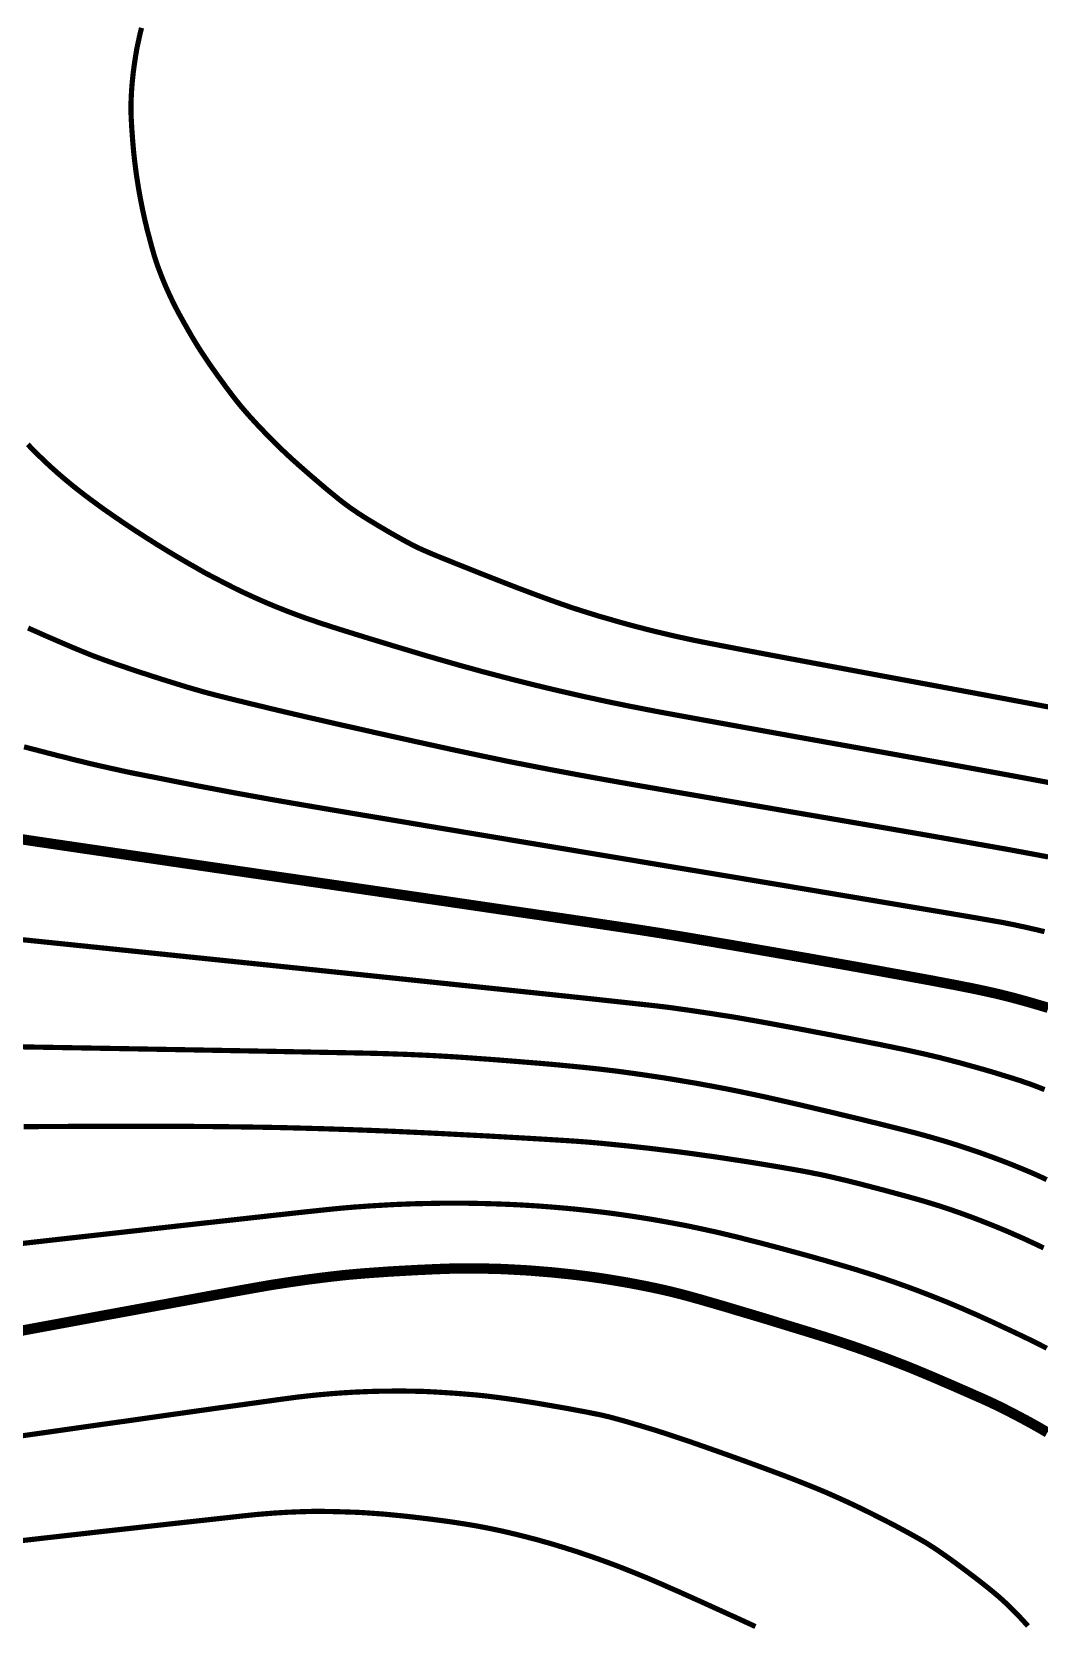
# Model space of a CAD drawing. Extents: x 36524600 to 36525730, y 2746759 to 2747713.
# Drawn here: x 36525164.09 to 36525178.69, y 2747391.64 to 2747414.68 of the extents above; entities that cross this region are included whole.
import ezdxf

# ---------------------------------------------------------------- set-up
doc = ezdxf.new("R2010")
doc.units = 0
doc.header["$LTSCALE"] = 1000
doc.header["$MEASUREMENT"] = 0
doc.layers.add('DGX', color=251, linetype='Continuous')

# ---------------------------------------------------------------- blocks, each defined once
blk = doc.blocks.new('dxt')
at = {"layer": 'DGX', "color": 253, "linetype": 'Continuous', "flags": 128}
for points, const_width in [([(36525165.676, 2747414.735), (36525165.663, 2747414.684), (36525165.652, 2747414.637), (36525165.643, 2747414.595), (36525165.635, 2747414.558), (36525165.628, 2747414.526), (36525165.622, 2747414.498), (36525165.617, 2747414.475), (36525165.613, 2747414.457), (36525165.61, 2747414.443), (36525165.608, 2747414.434), (36525165.607, 2747414.43), (36525165.606, 2747414.425), (36525165.605, 2747414.416), (36525165.603, 2747414.402), (36525165.6, 2747414.383), (36525165.596, 2747414.36), (36525165.591, 2747414.331), (36525165.586, 2747414.298), (36525165.58, 2747414.259), (36525165.574, 2747414.219), (36525165.568, 2747414.178), (36525165.563, 2747414.137), (36525165.557, 2747414.096), (36525165.553, 2747414.055), (36525165.548, 2747414.014), (36525165.544, 2747413.973), (36525165.54, 2747413.932), (36525165.537, 2747413.891), (36525165.534, 2747413.85), (36525165.531, 2747413.809), (36525165.529, 2747413.768), (36525165.527, 2747413.727), (36525165.525, 2747413.686), (36525165.524, 2747413.644), (36525165.523, 2747413.603), (36525165.523, 2747413.559), (36525165.524, 2747413.51), (36525165.525, 2747413.455), (36525165.528, 2747413.394), (36525165.532, 2747413.328), (36525165.536, 2747413.256), (36525165.542, 2747413.179), (36525165.548, 2747413.096), (36525165.555, 2747413.011), (36525165.563, 2747412.926), (36525165.572, 2747412.842), (36525165.582, 2747412.758), (36525165.593, 2747412.674), (36525165.604, 2747412.591), (36525165.617, 2747412.509), (36525165.63, 2747412.427), (36525165.644, 2747412.345), (36525165.659, 2747412.263), (36525165.675, 2747412.182), (36525165.691, 2747412.101), (36525165.709, 2747412.02), (36525165.727, 2747411.939), (36525165.746, 2747411.859), (36525165.766, 2747411.778), (36525165.787, 2747411.701), (36525165.806, 2747411.628), (36525165.824, 2747411.561), (36525165.842, 2747411.498), (36525165.858, 2747411.441), (36525165.874, 2747411.39), (36525165.889, 2747411.343), (36525165.904, 2747411.301), (36525165.918, 2747411.262), (36525165.932, 2747411.224), (36525165.947, 2747411.185), (36525165.962, 2747411.146), (36525165.977, 2747411.108), (36525165.992, 2747411.07), (36525166.008, 2747411.032), (36525166.024, 2747410.993), (36525166.041, 2747410.956), (36525166.058, 2747410.918), (36525166.075, 2747410.88), (36525166.092, 2747410.843), (36525166.11, 2747410.805), (36525166.128, 2747410.768), (36525166.146, 2747410.731), (36525166.165, 2747410.694), (36525166.185, 2747410.655), (36525166.207, 2747410.613), (36525166.232, 2747410.567), (36525166.26, 2747410.517), (36525166.289, 2747410.464), (36525166.322, 2747410.407), (36525166.356, 2747410.346), (36525166.393, 2747410.282), (36525166.433, 2747410.215), (36525166.475, 2747410.145), (36525166.52, 2747410.074), (36525166.568, 2747410.001), (36525166.618, 2747409.925), (36525166.671, 2747409.847), (36525166.727, 2747409.768), (36525166.785, 2747409.686), (36525166.844, 2747409.606), (36525166.898, 2747409.531), (36525166.95, 2747409.462), (36525166.998, 2747409.399), (36525167.043, 2747409.341), (36525167.085, 2747409.288), (36525167.123, 2747409.242), (36525167.159, 2747409.2), (36525167.192, 2747409.162), (36525167.226, 2747409.123), (36525167.26, 2747409.085), (36525167.295, 2747409.047), (36525167.329, 2747409.01), (36525167.364, 2747408.972), (36525167.399, 2747408.935), (36525167.435, 2747408.898), (36525167.47, 2747408.861), (36525167.506, 2747408.824), (36525167.542, 2747408.788), (36525167.578, 2747408.751), (36525167.614, 2747408.715), (36525167.651, 2747408.679), (36525167.687, 2747408.643), (36525167.724, 2747408.608), (36525167.764, 2747408.57), (36525167.808, 2747408.529), (36525167.858, 2747408.483), (36525167.913, 2747408.434), (36525167.972, 2747408.381), (36525168.037, 2747408.324), (36525168.107, 2747408.263), (36525168.183, 2747408.198), (36525168.258, 2747408.133), (36525168.329, 2747408.073), (36525168.396, 2747408.017), (36525168.459, 2747407.966), (36525168.517, 2747407.918), (36525168.571, 2747407.875), (36525168.621, 2747407.837), (36525168.667, 2747407.803), (36525168.713, 2747407.769), (36525168.765, 2747407.734), (36525168.823, 2747407.695), (36525168.886, 2747407.654), (36525168.955, 2747407.611), (36525169.031, 2747407.565), (36525169.111, 2747407.516), (36525169.198, 2747407.465), (36525169.285, 2747407.414), (36525169.367, 2747407.368), (36525169.443, 2747407.325), (36525169.514, 2747407.286), (36525169.58, 2747407.251), (36525169.641, 2747407.22), (36525169.696, 2747407.193), (36525169.746, 2747407.17), (36525169.803, 2747407.145), (36525169.88, 2747407.112), (36525169.977, 2747407.072), (36525170.094, 2747407.025), (36525170.23, 2747406.97), (36525170.386, 2747406.908), (36525170.561, 2747406.838), (36525170.757, 2747406.761), (36525170.956, 2747406.683), (36525171.142, 2747406.611), (36525171.315, 2747406.546), (36525171.476, 2747406.486), (36525171.624, 2747406.432), (36525171.759, 2747406.384), (36525171.881, 2747406.342), (36525171.99, 2747406.306), (36525172.094, 2747406.273), (36525172.197, 2747406.241), (36525172.3, 2747406.209), (36525172.404, 2747406.179), (36525172.508, 2747406.149), (36525172.612, 2747406.119), (36525172.716, 2747406.09), (36525172.821, 2747406.062), (36525172.925, 2747406.035), (36525173.03, 2747406.008), (36525173.135, 2747405.982), (36525173.24, 2747405.957), (36525173.345, 2747405.932), (36525173.451, 2747405.908), (36525173.557, 2747405.885), (36525173.662, 2747405.862), (36525173.809, 2747405.832), (36525174.036, 2747405.788), (36525174.344, 2747405.729), (36525174.732, 2747405.655), (36525175.202, 2747405.567), (36525175.752, 2747405.464), (36525176.383, 2747405.346), (36525177.095, 2747405.214), (36525177.809, 2747405.081), (36525178.446, 2747404.962), (36525179.005, 2747404.856)], 0.075), ([(36525164.028, 2747408.697), (36525164.07, 2747408.653), (36525164.113, 2747408.61), (36525164.156, 2747408.567), (36525164.199, 2747408.524), (36525164.243, 2747408.482), (36525164.287, 2747408.44), (36525164.331, 2747408.398), (36525164.376, 2747408.357), (36525164.421, 2747408.317), (36525164.467, 2747408.276), (36525164.513, 2747408.236), (36525164.559, 2747408.197), (36525164.606, 2747408.158), (36525164.653, 2747408.119), (36525164.7, 2747408.081), (36525164.748, 2747408.043), (36525164.796, 2747408.006), (36525164.844, 2747407.968), (36525164.893, 2747407.931), (36525164.941, 2747407.895), (36525164.991, 2747407.859), (36525165.04, 2747407.822), (36525165.089, 2747407.787), (36525165.139, 2747407.751), (36525165.189, 2747407.716), (36525165.24, 2747407.681), (36525165.29, 2747407.646), (36525165.34, 2747407.612), (36525165.391, 2747407.577), (36525165.442, 2747407.543), (36525165.493, 2747407.509), (36525165.544, 2747407.475), (36525165.595, 2747407.441), (36525165.646, 2747407.408), (36525165.698, 2747407.375), (36525165.749, 2747407.341), (36525165.801, 2747407.309), (36525165.853, 2747407.276), (36525165.904, 2747407.243), (36525165.957, 2747407.211), (36525166.009, 2747407.179), (36525166.061, 2747407.147), (36525166.113, 2747407.116), (36525166.166, 2747407.084), (36525166.219, 2747407.053), (36525166.271, 2747407.022), (36525166.324, 2747406.991), (36525166.377, 2747406.96), (36525166.427, 2747406.932), (36525166.471, 2747406.907), (36525166.508, 2747406.885), (36525166.539, 2747406.868), (36525166.563, 2747406.854), (36525166.581, 2747406.843), (36525166.593, 2747406.837), (36525166.598, 2747406.834), (36525166.604, 2747406.831), (36525166.616, 2747406.824), (36525166.634, 2747406.815), (36525166.66, 2747406.801), (36525166.692, 2747406.785), (36525166.73, 2747406.764), (36525166.776, 2747406.741), (36525166.828, 2747406.714), (36525166.883, 2747406.685), (36525166.939, 2747406.657), (36525166.994, 2747406.629), (36525167.05, 2747406.601), (36525167.106, 2747406.574), (36525167.162, 2747406.547), (36525167.219, 2747406.521), (36525167.275, 2747406.495), (36525167.332, 2747406.469), (36525167.389, 2747406.444), (36525167.446, 2747406.419), (36525167.503, 2747406.394), (36525167.561, 2747406.37), (36525167.618, 2747406.346), (36525167.676, 2747406.323), (36525167.734, 2747406.3), (36525167.792, 2747406.277), (36525167.85, 2747406.255), (36525167.908, 2747406.233), (36525167.967, 2747406.211), (36525168.025, 2747406.19), (36525168.084, 2747406.169), (36525168.143, 2747406.149), (36525168.202, 2747406.129), (36525168.265, 2747406.107), (36525168.337, 2747406.084), (36525168.418, 2747406.058), (36525168.508, 2747406.029), (36525168.606, 2747405.998), (36525168.713, 2747405.965), (36525168.829, 2747405.929), (36525168.954, 2747405.89), (36525169.083, 2747405.851), (36525169.211, 2747405.812), (36525169.338, 2747405.773), (36525169.465, 2747405.735), (36525169.592, 2747405.697), (36525169.718, 2747405.659), (36525169.843, 2747405.622), (36525169.968, 2747405.586), (36525170.093, 2747405.55), (36525170.218, 2747405.514), (36525170.343, 2747405.479), (36525170.468, 2747405.445), (36525170.593, 2747405.41), (36525170.719, 2747405.377), (36525170.844, 2747405.344), (36525170.97, 2747405.311), (36525171.096, 2747405.279), (36525171.222, 2747405.247), (36525171.348, 2747405.216), (36525171.474, 2747405.185), (36525171.6, 2747405.155), (36525171.726, 2747405.125), (36525171.853, 2747405.096), (36525171.979, 2747405.067), (36525172.106, 2747405.038), (36525172.233, 2747405.011), (36525172.36, 2747404.983), (36525172.487, 2747404.956), (36525172.614, 2747404.93), (36525172.741, 2747404.904), (36525172.869, 2747404.879), (36525172.996, 2747404.854), (36525173.163, 2747404.822), (36525173.408, 2747404.777), (36525173.731, 2747404.718), (36525174.134, 2747404.645), (36525174.614, 2747404.558), (36525175.173, 2747404.457), (36525175.81, 2747404.343), (36525176.526, 2747404.215), (36525177.242, 2747404.086), (36525177.881, 2747403.97), (36525178.442, 2747403.867), (36525178.926, 2747403.777)], 0.075), ([(36525164.032, 2747406.035), (36525164.167, 2747405.975), (36525164.298, 2747405.917), (36525164.421, 2747405.864), (36525164.535, 2747405.815), (36525164.642, 2747405.769), (36525164.739, 2747405.728), (36525164.829, 2747405.691), (36525164.91, 2747405.658), (36525164.983, 2747405.629), (36525165.056, 2747405.602), (36525165.139, 2747405.571), (36525165.23, 2747405.539), (36525165.33, 2747405.504), (36525165.439, 2747405.467), (36525165.557, 2747405.427), (36525165.684, 2747405.385), (36525165.82, 2747405.341), (36525165.956, 2747405.297), (36525166.084, 2747405.257), (36525166.203, 2747405.22), (36525166.313, 2747405.186), (36525166.415, 2747405.156), (36525166.508, 2747405.129), (36525166.592, 2747405.105), (36525166.668, 2747405.085), (36525166.744, 2747405.065), (36525166.831, 2747405.043), (36525166.928, 2747405.019), (36525167.034, 2747404.992), (36525167.151, 2747404.964), (36525167.278, 2747404.933), (36525167.415, 2747404.9), (36525167.562, 2747404.864), (36525167.723, 2747404.826), (36525167.902, 2747404.784), (36525168.1, 2747404.738), (36525168.315, 2747404.689), (36525168.549, 2747404.635), (36525168.801, 2747404.579), (36525169.07, 2747404.518), (36525169.358, 2747404.454), (36525169.646, 2747404.39), (36525169.915, 2747404.331), (36525170.166, 2747404.276), (36525170.399, 2747404.226), (36525170.612, 2747404.181), (36525170.808, 2747404.14), (36525170.985, 2747404.103), (36525171.143, 2747404.072), (36525171.293, 2747404.043), (36525171.442, 2747404.014), (36525171.591, 2747403.985), (36525171.741, 2747403.957), (36525171.89, 2747403.929), (36525172.04, 2747403.901), (36525172.19, 2747403.874), (36525172.339, 2747403.847), (36525172.523, 2747403.814), (36525172.773, 2747403.77), (36525173.091, 2747403.715), (36525173.477, 2747403.648), (36525173.93, 2747403.57), (36525174.45, 2747403.481), (36525175.037, 2747403.38), (36525175.692, 2747403.268), (36525176.345, 2747403.156), (36525176.93, 2747403.055), (36525177.445, 2747402.965), (36525177.892, 2747402.886), (36525178.269, 2747402.819), (36525178.577, 2747402.762), (36525178.815, 2747402.717)], 0.075), ([(36525163.973, 2747404.313), (36525164.135, 2747404.271), (36525164.296, 2747404.229), (36525164.447, 2747404.19), (36525164.588, 2747404.155), (36525164.718, 2747404.122), (36525164.838, 2747404.093), (36525164.948, 2747404.066), (36525165.048, 2747404.043), (36525165.137, 2747404.023), (36525165.216, 2747404.005), (36525165.285, 2747403.99), (36525165.343, 2747403.977), (36525165.391, 2747403.966), (36525165.429, 2747403.958), (36525165.457, 2747403.952), (36525165.474, 2747403.948), (36525165.482, 2747403.947), (36525165.494, 2747403.944), (36525165.528, 2747403.937), (36525165.583, 2747403.926), (36525165.659, 2747403.911), (36525165.756, 2747403.892), (36525165.875, 2747403.869), (36525166.014, 2747403.841), (36525166.174, 2747403.809), (36525166.346, 2747403.776), (36525166.517, 2747403.742), (36525166.688, 2747403.71), (36525166.86, 2747403.677), (36525167.031, 2747403.645), (36525167.203, 2747403.614), (36525167.374, 2747403.583), (36525167.546, 2747403.552), (36525167.782, 2747403.511), (36525168.148, 2747403.448), (36525168.643, 2747403.364), (36525169.268, 2747403.259), (36525170.021, 2747403.132), (36525170.905, 2747402.984), (36525171.917, 2747402.815), (36525173.059, 2747402.624), (36525174.194, 2747402.435), (36525175.187, 2747402.269), (36525176.038, 2747402.126), (36525176.746, 2747402.007), (36525177.312, 2747401.912), (36525177.736, 2747401.84), (36525178.017, 2747401.791), (36525178.156, 2747401.767), (36525178.224, 2747401.753), (36525178.291, 2747401.74), (36525178.359, 2747401.726), (36525178.427, 2747401.711), (36525178.494, 2747401.697), (36525178.561, 2747401.681), (36525178.629, 2747401.666), (36525178.696, 2747401.65), (36525178.763, 2747401.634)], 0.075), ([(36525163.743, 2747403.002), (36525164.171, 2747402.938), (36525164.72, 2747402.857), (36525165.39, 2747402.759), (36525166.18, 2747402.643), (36525167.091, 2747402.51), (36525168.124, 2747402.36), (36525169.157, 2747402.209), (36525170.072, 2747402.076), (36525170.868, 2747401.959), (36525171.546, 2747401.86), (36525172.105, 2747401.778), (36525172.545, 2747401.712), (36525172.866, 2747401.664), (36525173.069, 2747401.632), (36525173.222, 2747401.608), (36525173.392, 2747401.58), (36525173.58, 2747401.549), (36525173.786, 2747401.514), (36525174.01, 2747401.476), (36525174.252, 2747401.435), (36525174.512, 2747401.39), (36525174.789, 2747401.342), (36525175.071, 2747401.293), (36525175.342, 2747401.246), (36525175.602, 2747401.2), (36525175.853, 2747401.156), (36525176.093, 2747401.113), (36525176.323, 2747401.072), (36525176.542, 2747401.032), (36525176.752, 2747400.994), (36525176.948, 2747400.958), (36525177.129, 2747400.925), (36525177.295, 2747400.893), (36525177.445, 2747400.865), (36525177.58, 2747400.838), (36525177.7, 2747400.815), (36525177.804, 2747400.793), (36525177.893, 2747400.774), (36525177.974, 2747400.756), (36525178.055, 2747400.738), (36525178.136, 2747400.718), (36525178.217, 2747400.698), (36525178.297, 2747400.678), (36525178.378, 2747400.656), (36525178.458, 2747400.634), (36525178.538, 2747400.612), (36525178.615, 2747400.589), (36525178.687, 2747400.568), (36525178.755, 2747400.548), (36525178.817, 2747400.529)], 0.15), ([(36525163.728, 2747401.54), (36525165.04, 2747401.405), (36525166.538, 2747401.25), (36525168.035, 2747401.095), (36525169.347, 2747400.959), (36525170.473, 2747400.841), (36525171.414, 2747400.743), (36525172.17, 2747400.663), (36525172.74, 2747400.601), (36525173.125, 2747400.559), (36525173.324, 2747400.535), (36525173.431, 2747400.52), (36525173.538, 2747400.505), (36525173.644, 2747400.49), (36525173.751, 2747400.474), (36525173.857, 2747400.458), (36525173.964, 2747400.442), (36525174.07, 2747400.425), (36525174.177, 2747400.409), (36525174.293, 2747400.39), (36525174.429, 2747400.366), (36525174.585, 2747400.339), (36525174.761, 2747400.307), (36525174.956, 2747400.271), (36525175.172, 2747400.231), (36525175.407, 2747400.186), (36525175.661, 2747400.138), (36525175.916, 2747400.088), (36525176.151, 2747400.042), (36525176.366, 2747400), (36525176.56, 2747399.96), (36525176.735, 2747399.924), (36525176.89, 2747399.89), (36525177.025, 2747399.86), (36525177.139, 2747399.833), (36525177.244, 2747399.808), (36525177.348, 2747399.781), (36525177.453, 2747399.754), (36525177.557, 2747399.727), (36525177.66, 2747399.698), (36525177.764, 2747399.669), (36525177.868, 2747399.64), (36525177.971, 2747399.61), (36525178.071, 2747399.58), (36525178.164, 2747399.551), (36525178.251, 2747399.525), (36525178.331, 2747399.499), (36525178.405, 2747399.476), (36525178.472, 2747399.453), (36525178.532, 2747399.433), (36525178.586, 2747399.413), (36525178.639, 2747399.393), (36525178.699, 2747399.37), (36525178.764, 2747399.344)], 0.075), ([(36525163.927, 2747399.964), (36525165.408, 2747399.938), (36525166.638, 2747399.916), (36525167.617, 2747399.898), (36525168.346, 2747399.884), (36525168.824, 2747399.875), (36525169.052, 2747399.87), (36525169.154, 2747399.867), (36525169.256, 2747399.864), (36525169.358, 2747399.86), (36525169.461, 2747399.857), (36525169.563, 2747399.853), (36525169.665, 2747399.848), (36525169.768, 2747399.844), (36525169.87, 2747399.839), (36525169.978, 2747399.833), (36525170.1, 2747399.826), (36525170.234, 2747399.818), (36525170.381, 2747399.808), (36525170.54, 2747399.796), (36525170.712, 2747399.784), (36525170.897, 2747399.77), (36525171.095, 2747399.754), (36525171.293, 2747399.738), (36525171.478, 2747399.723), (36525171.65, 2747399.708), (36525171.809, 2747399.693), (36525171.955, 2747399.679), (36525172.089, 2747399.666), (36525172.21, 2747399.653), (36525172.318, 2747399.641), (36525172.419, 2747399.629), (36525172.521, 2747399.617), (36525172.622, 2747399.604), (36525172.723, 2747399.59), (36525172.825, 2747399.576), (36525172.926, 2747399.562), (36525173.027, 2747399.547), (36525173.128, 2747399.532), (36525173.229, 2747399.517), (36525173.33, 2747399.501), (36525173.431, 2747399.484), (36525173.532, 2747399.467), (36525173.633, 2747399.45), (36525173.734, 2747399.433), (36525173.834, 2747399.414), (36525173.935, 2747399.396), (36525174.035, 2747399.377), (36525174.136, 2747399.358), (36525174.236, 2747399.338), (36525174.336, 2747399.318), (36525174.436, 2747399.297), (36525174.536, 2747399.276), (36525174.636, 2747399.255), (36525174.736, 2747399.233), (36525174.842, 2747399.209), (36525174.958, 2747399.183), (36525175.085, 2747399.154), (36525175.223, 2747399.122), (36525175.373, 2747399.087), (36525175.533, 2747399.049), (36525175.704, 2747399.009), (36525175.886, 2747398.965), (36525176.067, 2747398.922), (36525176.237, 2747398.88), (36525176.395, 2747398.842), (36525176.542, 2747398.805), (36525176.676, 2747398.771), (36525176.799, 2747398.74), (36525176.911, 2747398.711), (36525177.01, 2747398.684), (36525177.104, 2747398.658), (36525177.197, 2747398.631), (36525177.29, 2747398.604), (36525177.383, 2747398.576), (36525177.476, 2747398.547), (36525177.568, 2747398.517), (36525177.66, 2747398.487), (36525177.752, 2747398.456), (36525177.844, 2747398.424), (36525177.935, 2747398.391), (36525178.026, 2747398.358), (36525178.117, 2747398.324), (36525178.208, 2747398.289), (36525178.298, 2747398.254), (36525178.388, 2747398.217), (36525178.478, 2747398.18), (36525178.573, 2747398.14), (36525178.679, 2747398.093), (36525178.795, 2747398.039)], 0.075), ([(36525178.75, 2747397.049), (36525178.682, 2747397.082), (36525178.614, 2747397.114), (36525178.545, 2747397.146), (36525178.476, 2747397.178), (36525178.407, 2747397.209), (36525178.337, 2747397.239), (36525178.268, 2747397.27), (36525178.198, 2747397.3), (36525178.128, 2747397.329), (36525178.058, 2747397.358), (36525177.988, 2747397.386), (36525177.917, 2747397.414), (36525177.847, 2747397.442), (36525177.776, 2747397.469), (36525177.705, 2747397.496), (36525177.634, 2747397.522), (36525177.563, 2747397.548), (36525177.491, 2747397.573), (36525177.42, 2747397.598), (36525177.348, 2747397.622), (36525177.276, 2747397.646), (36525177.199, 2747397.671), (36525177.113, 2747397.697), (36525177.018, 2747397.726), (36525176.913, 2747397.756), (36525176.799, 2747397.788), (36525176.675, 2747397.822), (36525176.542, 2747397.858), (36525176.4, 2747397.896), (36525176.258, 2747397.933), (36525176.124, 2747397.968), (36525176, 2747397.999), (36525175.885, 2747398.028), (36525175.779, 2747398.053), (36525175.682, 2747398.076), (36525175.594, 2747398.096), (36525175.515, 2747398.113), (36525175.437, 2747398.128), (36525175.354, 2747398.145), (36525175.264, 2747398.162), (36525175.169, 2747398.179), (36525175.067, 2747398.197), (36525174.959, 2747398.216), (36525174.845, 2747398.235), (36525174.725, 2747398.255), (36525174.603, 2747398.275), (36525174.485, 2747398.294), (36525174.369, 2747398.312), (36525174.256, 2747398.329), (36525174.146, 2747398.346), (36525174.04, 2747398.362), (36525173.936, 2747398.377), (36525173.835, 2747398.391), (36525173.735, 2747398.405), (36525173.636, 2747398.419), (36525173.536, 2747398.432), (36525173.437, 2747398.445), (36525173.337, 2747398.457), (36525173.237, 2747398.469), (36525173.138, 2747398.481), (36525173.038, 2747398.493), (36525172.938, 2747398.504), (36525172.838, 2747398.515), (36525172.739, 2747398.526), (36525172.639, 2747398.536), (36525172.539, 2747398.546), (36525172.439, 2747398.556), (36525172.339, 2747398.566), (36525172.239, 2747398.575), (36525172.123, 2747398.585), (36525171.973, 2747398.596), (36525171.79, 2747398.608), (36525171.575, 2747398.621), (36525171.326, 2747398.636), (36525171.044, 2747398.652), (36525170.729, 2747398.67), (36525170.381, 2747398.688), (36525170.02, 2747398.707), (36525169.666, 2747398.724), (36525169.318, 2747398.74), (36525168.977, 2747398.754), (36525168.643, 2747398.766), (36525168.316, 2747398.777), (36525167.996, 2747398.786), (36525167.682, 2747398.794), (36525167.36, 2747398.8), (36525167.015, 2747398.805), (36525166.647, 2747398.809), (36525166.255, 2747398.812), (36525165.84, 2747398.813), (36525165.402, 2747398.813), (36525164.941, 2747398.812), (36525164.456, 2747398.81), (36525163.969, 2747398.807)], 0.075), ([(36525163.428, 2747397.056), (36525164.539, 2747397.181), (36525165.516, 2747397.29), (36525166.359, 2747397.385), (36525167.067, 2747397.463), (36525167.641, 2747397.527), (36525168.08, 2747397.575), (36525168.385, 2747397.607), (36525168.555, 2747397.624), (36525168.658, 2747397.633), (36525168.762, 2747397.642), (36525168.865, 2747397.649), (36525168.968, 2747397.657), (36525169.072, 2747397.663), (36525169.175, 2747397.669), (36525169.279, 2747397.675), (36525169.382, 2747397.68), (36525169.486, 2747397.684), (36525169.589, 2747397.688), (36525169.693, 2747397.691), (36525169.796, 2747397.693), (36525169.9, 2747397.695), (36525170.003, 2747397.697), (36525170.107, 2747397.698), (36525170.211, 2747397.698), (36525170.314, 2747397.698), (36525170.418, 2747397.697), (36525170.521, 2747397.695), (36525170.625, 2747397.693), (36525170.729, 2747397.69), (36525170.832, 2747397.687), (36525170.936, 2747397.683), (36525171.039, 2747397.679), (36525171.143, 2747397.674), (36525171.246, 2747397.668), (36525171.349, 2747397.662), (36525171.453, 2747397.655), (36525171.556, 2747397.647), (36525171.659, 2747397.639), (36525171.762, 2747397.63), (36525171.866, 2747397.621), (36525171.969, 2747397.611), (36525172.072, 2747397.6), (36525172.175, 2747397.589), (36525172.277, 2747397.577), (36525172.38, 2747397.565), (36525172.483, 2747397.552), (36525172.585, 2747397.538), (36525172.688, 2747397.523), (36525172.79, 2747397.508), (36525172.893, 2747397.492), (36525172.995, 2747397.476), (36525173.097, 2747397.459), (36525173.199, 2747397.441), (36525173.301, 2747397.423), (36525173.403, 2747397.404), (36525173.505, 2747397.385), (36525173.606, 2747397.365), (36525173.708, 2747397.344), (36525173.809, 2747397.322), (36525173.91, 2747397.3), (36525174.011, 2747397.278), (36525174.112, 2747397.254), (36525174.213, 2747397.23), (36525174.313, 2747397.206), (36525174.414, 2747397.18), (36525174.517, 2747397.154), (36525174.621, 2747397.128), (36525174.727, 2747397.1), (36525174.834, 2747397.072), (36525174.942, 2747397.043), (36525175.052, 2747397.013), (36525175.164, 2747396.983), (36525175.274, 2747396.953), (36525175.379, 2747396.924), (36525175.481, 2747396.895), (36525175.578, 2747396.868), (36525175.67, 2747396.841), (36525175.758, 2747396.816), (36525175.842, 2747396.791), (36525175.922, 2747396.768), (36525175.999, 2747396.745), (36525176.076, 2747396.721), (36525176.153, 2747396.697), (36525176.23, 2747396.673), (36525176.307, 2747396.648), (36525176.384, 2747396.622), (36525176.46, 2747396.597), (36525176.536, 2747396.571), (36525176.613, 2747396.544), (36525176.689, 2747396.517), (36525176.765, 2747396.49), (36525176.84, 2747396.462), (36525176.916, 2747396.434), (36525176.992, 2747396.405), (36525177.067, 2747396.376), (36525177.142, 2747396.347), (36525177.217, 2747396.317), (36525177.292, 2747396.287), (36525177.367, 2747396.257), (36525177.441, 2747396.226), (36525177.515, 2747396.194), (36525177.59, 2747396.163), (36525177.664, 2747396.13), (36525177.738, 2747396.098), (36525177.814, 2747396.064), (36525177.894, 2747396.027), (36525177.979, 2747395.989), (36525178.068, 2747395.947), (36525178.162, 2747395.903), (36525178.261, 2747395.857), (36525178.363, 2747395.809), (36525178.471, 2747395.757), (36525178.58, 2747395.705), (36525178.688, 2747395.65), (36525178.796, 2747395.595)], 0.075), ([(36525163.525, 2747395.774), (36525164.382, 2747395.932), (36525165.134, 2747396.071), (36525165.783, 2747396.19), (36525166.327, 2747396.29), (36525166.766, 2747396.371), (36525167.101, 2747396.432), (36525167.331, 2747396.473), (36525167.457, 2747396.495), (36525167.531, 2747396.508), (36525167.605, 2747396.52), (36525167.679, 2747396.531), (36525167.753, 2747396.543), (36525167.827, 2747396.554), (36525167.901, 2747396.565), (36525167.975, 2747396.575), (36525168.049, 2747396.586), (36525168.123, 2747396.596), (36525168.197, 2747396.605), (36525168.271, 2747396.615), (36525168.346, 2747396.624), (36525168.42, 2747396.633), (36525168.494, 2747396.641), (36525168.569, 2747396.65), (36525168.643, 2747396.658), (36525168.722, 2747396.665), (36525168.811, 2747396.673), (36525168.909, 2747396.681), (36525169.017, 2747396.689), (36525169.134, 2747396.697), (36525169.26, 2747396.706), (36525169.397, 2747396.714), (36525169.542, 2747396.722), (36525169.688, 2747396.73), (36525169.824, 2747396.736), (36525169.95, 2747396.742), (36525170.067, 2747396.746), (36525170.174, 2747396.75), (36525170.272, 2747396.752), (36525170.36, 2747396.753), (36525170.438, 2747396.753), (36525170.512, 2747396.753), (36525170.585, 2747396.752), (36525170.659, 2747396.75), (36525170.733, 2747396.748), (36525170.806, 2747396.746), (36525170.88, 2747396.744), (36525170.953, 2747396.741), (36525171.027, 2747396.737), (36525171.1, 2747396.733), (36525171.174, 2747396.729), (36525171.247, 2747396.725), (36525171.32, 2747396.72), (36525171.394, 2747396.714), (36525171.467, 2747396.708), (36525171.541, 2747396.702), (36525171.614, 2747396.696), (36525171.687, 2747396.689), (36525171.76, 2747396.681), (36525171.833, 2747396.674), (36525171.907, 2747396.666), (36525171.98, 2747396.657), (36525172.053, 2747396.648), (36525172.126, 2747396.639), (36525172.198, 2747396.629), (36525172.271, 2747396.619), (36525172.344, 2747396.608), (36525172.417, 2747396.597), (36525172.489, 2747396.585), (36525172.562, 2747396.573), (36525172.634, 2747396.561), (36525172.707, 2747396.548), (36525172.779, 2747396.535), (36525172.851, 2747396.521), (36525172.924, 2747396.507), (36525172.996, 2747396.493), (36525173.068, 2747396.478), (36525173.14, 2747396.463), (36525173.212, 2747396.447), (36525173.283, 2747396.431), (36525173.355, 2747396.414), (36525173.436, 2747396.394), (36525173.536, 2747396.368), (36525173.654, 2747396.336), (36525173.792, 2747396.297), (36525173.948, 2747396.252), (36525174.123, 2747396.201), (36525174.316, 2747396.143), (36525174.529, 2747396.08), (36525174.741, 2747396.016), (36525174.933, 2747395.957), (36525175.106, 2747395.904), (36525175.26, 2747395.857), (36525175.394, 2747395.816), (36525175.509, 2747395.78), (36525175.604, 2747395.75), (36525175.679, 2747395.726), (36525175.745, 2747395.704), (36525175.811, 2747395.683), (36525175.877, 2747395.66), (36525175.942, 2747395.638), (36525176.008, 2747395.616), (36525176.073, 2747395.593), (36525176.139, 2747395.57), (36525176.204, 2747395.546), (36525176.269, 2747395.523), (36525176.334, 2747395.499), (36525176.399, 2747395.475), (36525176.464, 2747395.451), (36525176.529, 2747395.426), (36525176.594, 2747395.401), (36525176.659, 2747395.376), (36525176.723, 2747395.351), (36525176.791, 2747395.324), (36525176.864, 2747395.295), (36525176.943, 2747395.262), (36525177.027, 2747395.227), (36525177.118, 2747395.189), (36525177.214, 2747395.148), (36525177.315, 2747395.104), (36525177.423, 2747395.058), (36525177.529, 2747395.011), (36525177.626, 2747394.969), (36525177.714, 2747394.93), (36525177.794, 2747394.895), (36525177.865, 2747394.864), (36525177.926, 2747394.836), (36525177.979, 2747394.812), (36525178.023, 2747394.791), (36525178.065, 2747394.771), (36525178.112, 2747394.749), (36525178.164, 2747394.723), (36525178.22, 2747394.694), (36525178.28, 2747394.663), (36525178.346, 2747394.629), (36525178.416, 2747394.592), (36525178.491, 2747394.552), (36525178.568, 2747394.51), (36525178.647, 2747394.466), (36525178.726, 2747394.421), (36525178.806, 2747394.374)], 0.15), ([(36525178.523, 2747391.569), (36525178.486, 2747391.61), (36525178.448, 2747391.652), (36525178.41, 2747391.693), (36525178.371, 2747391.733), (36525178.332, 2747391.773), (36525178.293, 2747391.813), (36525178.253, 2747391.852), (36525178.213, 2747391.891), (36525178.172, 2747391.929), (36525178.128, 2747391.969), (36525178.077, 2747392.013), (36525178.021, 2747392.06), (36525177.959, 2747392.111), (36525177.89, 2747392.166), (36525177.815, 2747392.225), (36525177.734, 2747392.287), (36525177.647, 2747392.353), (36525177.56, 2747392.418), (36525177.478, 2747392.479), (36525177.401, 2747392.535), (36525177.329, 2747392.586), (36525177.263, 2747392.632), (36525177.202, 2747392.674), (36525177.146, 2747392.711), (36525177.096, 2747392.743), (36525177.045, 2747392.775), (36525176.987, 2747392.809), (36525176.922, 2747392.846), (36525176.851, 2747392.886), (36525176.773, 2747392.929), (36525176.689, 2747392.974), (36525176.598, 2747393.023), (36525176.5, 2747393.074), (36525176.398, 2747393.126), (36525176.296, 2747393.178), (36525176.194, 2747393.229), (36525176.092, 2747393.279), (36525175.989, 2747393.328), (36525175.886, 2747393.376), (36525175.782, 2747393.423), (36525175.678, 2747393.47), (36525175.567, 2747393.518), (36525175.442, 2747393.57), (36525175.303, 2747393.626), (36525175.151, 2747393.686), (36525174.985, 2747393.75), (36525174.805, 2747393.817), (36525174.611, 2747393.889), (36525174.403, 2747393.965), (36525174.195, 2747394.04), (36525174.001, 2747394.109), (36525173.819, 2747394.173), (36525173.65, 2747394.232), (36525173.495, 2747394.285), (36525173.353, 2747394.332), (36525173.224, 2747394.374), (36525173.108, 2747394.411), (36525173.002, 2747394.443), (36525172.903, 2747394.473), (36525172.81, 2747394.5), (36525172.724, 2747394.526), (36525172.646, 2747394.548), (36525172.573, 2747394.568), (36525172.508, 2747394.586), (36525172.449, 2747394.601), (36525172.387, 2747394.616), (36525172.311, 2747394.633), (36525172.22, 2747394.651), (36525172.116, 2747394.672), (36525171.997, 2747394.694), (36525171.864, 2747394.719), (36525171.717, 2747394.745), (36525171.555, 2747394.773), (36525171.391, 2747394.801), (36525171.233, 2747394.826), (36525171.081, 2747394.849), (36525170.937, 2747394.869), (36525170.8, 2747394.887), (36525170.669, 2747394.903), (36525170.546, 2747394.916), (36525170.429, 2747394.926), (36525170.319, 2747394.935), (36525170.217, 2747394.943), (36525170.121, 2747394.949), (36525170.033, 2747394.955), (36525169.951, 2747394.96), (36525169.877, 2747394.964), (36525169.809, 2747394.967), (36525169.749, 2747394.97), (36525169.692, 2747394.971), (36525169.635, 2747394.972), (36525169.578, 2747394.973), (36525169.522, 2747394.974), (36525169.465, 2747394.975), (36525169.408, 2747394.975), (36525169.351, 2747394.975), (36525169.294, 2747394.974), (36525169.238, 2747394.974), (36525169.181, 2747394.973), (36525169.124, 2747394.972), (36525169.067, 2747394.971), (36525169.01, 2747394.969), (36525168.954, 2747394.967), (36525168.897, 2747394.965), (36525168.84, 2747394.962), (36525168.783, 2747394.96), (36525168.727, 2747394.957), (36525168.67, 2747394.953), (36525168.613, 2747394.95), (36525168.557, 2747394.946), (36525168.5, 2747394.942), (36525168.443, 2747394.938), (36525168.387, 2747394.933), (36525168.33, 2747394.928), (36525168.273, 2747394.923), (36525168.217, 2747394.918), (36525168.16, 2747394.912), (36525168.104, 2747394.906), (36525168.047, 2747394.9), (36525167.991, 2747394.893), (36525167.935, 2747394.887), (36525167.846, 2747394.875), (36525167.695, 2747394.855), (36525167.48, 2747394.825), (36525167.201, 2747394.786), (36525166.859, 2747394.739), (36525166.454, 2747394.682), (36525165.985, 2747394.616), (36525165.453, 2747394.54), (36525164.91, 2747394.464), (36525164.409, 2747394.392), (36525163.951, 2747394.327)], 0.075), ([(36525174.574, 2747391.561), (36525174.435, 2747391.625), (36525174.279, 2747391.697), (36525174.105, 2747391.776), (36525173.929, 2747391.856), (36525173.764, 2747391.931), (36525173.61, 2747392), (36525173.467, 2747392.064), (36525173.335, 2747392.122), (36525173.215, 2747392.175), (36525173.106, 2747392.222), (36525173.008, 2747392.264), (36525172.915, 2747392.302), (36525172.822, 2747392.34), (36525172.729, 2747392.377), (36525172.636, 2747392.414), (36525172.542, 2747392.45), (36525172.448, 2747392.485), (36525172.354, 2747392.519), (36525172.259, 2747392.553), (36525172.165, 2747392.586), (36525172.07, 2747392.618), (36525171.975, 2747392.65), (36525171.879, 2747392.68), (36525171.784, 2747392.71), (36525171.688, 2747392.739), (36525171.592, 2747392.768), (36525171.496, 2747392.795), (36525171.4, 2747392.822), (36525171.303, 2747392.847), (36525171.207, 2747392.872), (36525171.11, 2747392.896), (36525171.013, 2747392.919), (36525170.915, 2747392.942), (36525170.818, 2747392.963), (36525170.72, 2747392.983), (36525170.619, 2747393.003), (36525170.512, 2747393.023), (36525170.398, 2747393.042), (36525170.278, 2747393.061), (36525170.152, 2747393.08), (36525170.019, 2747393.098), (36525169.88, 2747393.116), (36525169.734, 2747393.134), (36525169.589, 2747393.151), (36525169.449, 2747393.166), (36525169.316, 2747393.179), (36525169.189, 2747393.191), (36525169.068, 2747393.2), (36525168.953, 2747393.208), (36525168.844, 2747393.215), (36525168.742, 2747393.219), (36525168.645, 2747393.222), (36525168.555, 2747393.225), (36525168.471, 2747393.227), (36525168.393, 2747393.229), (36525168.322, 2747393.23), (36525168.257, 2747393.23), (36525168.198, 2747393.23), (36525168.145, 2747393.23), (36525168.095, 2747393.229), (36525168.045, 2747393.227), (36525167.995, 2747393.226), (36525167.946, 2747393.224), (36525167.896, 2747393.222), (36525167.846, 2747393.22), (36525167.796, 2747393.218), (36525167.747, 2747393.215), (36525167.697, 2747393.212), (36525167.647, 2747393.209), (36525167.598, 2747393.206), (36525167.548, 2747393.202), (36525167.498, 2747393.198), (36525167.449, 2747393.194), (36525167.399, 2747393.19), (36525167.349, 2747393.186), (36525167.272, 2747393.178), (36525167.139, 2747393.164), (36525166.95, 2747393.143), (36525166.705, 2747393.116), (36525166.405, 2747393.083), (36525166.049, 2747393.044), (36525165.637, 2747392.998), (36525165.17, 2747392.946), (36525164.692, 2747392.892), (36525164.248, 2747392.842), (36525163.839, 2747392.795)], 0.075)]:
    blk.add_lwpolyline(points, dxfattribs=dict(at, const_width=const_width))

msp = doc.modelspace()

# ---------------------------------------------------------------- block references
msp.add_blockref('dxt', (0, 0))

doc.saveas('drawing.dxf')
